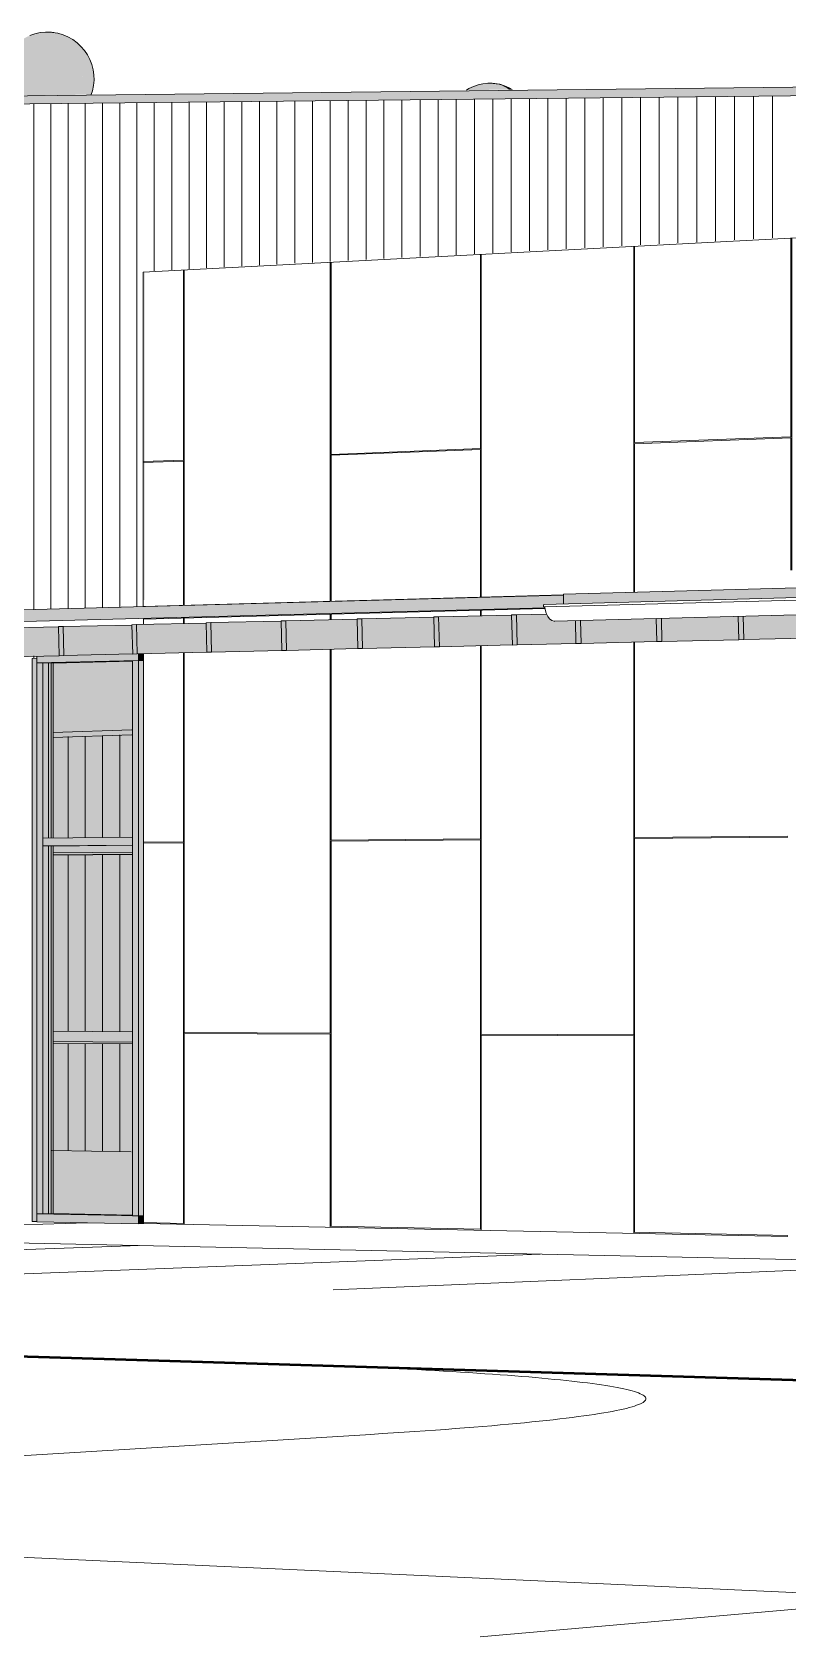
# Model space of a CAD drawing. Header units: inches. Extents: x 31213 to 31218, y -65 to 66.
# Drawn here: x 31213.6438 to 31213.7356, y 65.9182 to 66.1131 of the extents above; entities that cross this region are included whole.
import ezdxf

# ---------------------------------------------------------------- set-up
doc = ezdxf.new("R2010")
doc.units = ezdxf.units.IN
doc.header["$MEASUREMENT"] = 0
doc.linetypes.add('Center 1_4_', pattern=[0.53125, 0.25, -0.09375, 0.09375, -0.09375])
doc.linetypes.add('Hidden', pattern=[0.28125, 0.1875, -0.09375])
for name, color, linetype, lineweight in [('A-GENM', 13, 'Continuous', 9), ('A-GLAZ-CURT', 52, 'Continuous', 9), ('A-GLAZ-CWMG', 51, 'Continuous', 9), ('A-PROP-SBCK', 71, 'Hidden', 50), ('A-ROOF', 132, 'Continuous', 13), ('A-ROOF-OTLN', 132, 'Continuous', 9), ('A-WALL-PATT', 111, 'Continuous', 13), ('Conc', 7, 'Continuous', 9), ('EOP-PR', 4, 'Continuous', 9), ('L-SITE-WALL', 31, 'Continuous', 13), ('PAINT', 190, 'Continuous', 9), ('PROP', 3, 'Center 1_4_', 9), ('S-BEAM', 12, 'Continuous', 9)]:
    doc.layers.add(name, color=color, linetype=linetype, lineweight=lineweight)

# ---------------------------------------------------------------- blocks, each defined once
blk = doc.blocks.new('FP_6-Looking North East')
at = {"layer": 'A-WALL-PATT', "lineweight": 9}
for p, q in [((31213.70199, 66.08642), (31213.70199, 66.10501)), ((31213.70422, 66.08654), (31213.70422, 66.10504)), ((31213.70645, 66.08665), (31213.70645, 66.10506)), ((31213.70869, 66.08677), (31213.70869, 66.10509)), ((31213.71094, 66.08689), (31213.71094, 66.10511)), ((31213.71319, 66.08701), (31213.71319, 66.10513)), ((31213.71545, 66.08713), (31213.71545, 66.10516)), ((31213.71772, 66.08725), (31213.71772, 66.10518)), ((31213.71999, 66.08737), (31213.71999, 66.10521)), ((31213.72227, 66.08749), (31213.72227, 66.10523)), ((31213.72456, 66.08761), (31213.72456, 66.10526)), ((31213.72685, 66.08773), (31213.72685, 66.10528)), ((31213.72914, 66.08786), (31213.72914, 66.10531)), ((31213.73145, 66.08798), (31213.73145, 66.10533)), ((31213.73376, 66.0881), (31213.73376, 66.10536)), ((31213.64402, 66.04302), (31213.64402, 66.10438)), ((31213.64609, 66.04307), (31213.64609, 66.10441)), ((31213.64817, 66.04313), (31213.64817, 66.10443)), ((31213.65026, 66.04319), (31213.65026, 66.10445)), ((31213.65235, 66.04325), (31213.65235, 66.10447)), ((31213.65444, 66.0433), (31213.65444, 66.1045)), ((31213.65654, 66.04336), (31213.65654, 66.10452)), ((31213.65865, 66.08412), (31213.65865, 66.10454)), ((31213.66076, 66.08424), (31213.66076, 66.10456)), ((31213.66288, 66.08435), (31213.66288, 66.10459)), ((31213.665, 66.08446), (31213.665, 66.10461)), ((31213.66713, 66.08457), (31213.66713, 66.10463)), ((31213.66927, 66.08469), (31213.66927, 66.10466)), ((31213.67141, 66.0848), (31213.67141, 66.10468)), ((31213.67355, 66.08491), (31213.67355, 66.1047)), ((31213.67571, 66.08503), (31213.67571, 66.10473)), ((31213.67786, 66.08514), (31213.67786, 66.10475)), ((31213.68003, 66.08526), (31213.68003, 66.10477)), ((31213.6822, 66.08537), (31213.6822, 66.1048)), ((31213.68437, 66.08549), (31213.68437, 66.10482)), ((31213.68655, 66.0856), (31213.68655, 66.10485)), ((31213.68874, 66.08572), (31213.68874, 66.10487)), ((31213.69093, 66.08583), (31213.69093, 66.10489)), ((31213.69313, 66.08595), (31213.69313, 66.10492)), ((31213.69534, 66.08607), (31213.69534, 66.10494)), ((31213.69755, 66.08618), (31213.69755, 66.10496)), ((31213.69977, 66.0863), (31213.69977, 66.10499)), ((31213.64402, 66.03712), (31213.64402, 66.03735)), ((31213.64817, 66.01527), (31213.64817, 66.02753)), ((31213.65026, 66.01529), (31213.65026, 66.0276)), ((31213.65235, 66.01531), (31213.65235, 66.02767)), ((31213.65444, 66.01533), (31213.65444, 66.02774)), ((31213.64817, 65.99173), (31213.64817, 66.01317)), ((31213.65026, 65.99172), (31213.65026, 66.01319)), ((31213.65235, 65.9917), (31213.65235, 66.01321)), ((31213.65444, 65.99169), (31213.65444, 66.01322)), ((31213.64817, 65.97722), (31213.64817, 65.99025)), ((31213.65026, 65.97719), (31213.65026, 65.99024)), ((31213.65235, 65.97716), (31213.65235, 65.99022)), ((31213.65444, 65.97713), (31213.65444, 65.99021))]:
    blk.add_line(p, q, dxfattribs=at)
blk = doc.blocks.new('FP_9-Looking North East')
at = {"layer": 'A-WALL-PATT', "lineweight": 9}
for p, q in [((31213.83842, 66.04577), (31213.83842, 66.04657)), ((31213.83853, 66.04577), (31213.83853, 66.04657)), ((31213.81694, 66.04537), (31213.81694, 66.046)), ((31213.81705, 66.04537), (31213.81705, 66.04601)), ((31213.69826, 66.0422), (31213.69826, 66.04288)), ((31213.69836, 66.0422), (31213.69836, 66.04288)), ((31213.6622, 66.04126), (31213.6622, 66.04193)), ((31213.66229, 66.04127), (31213.66229, 66.04193)), ((31213.68003, 66.04173), (31213.68003, 66.0424)), ((31213.68012, 66.04173), (31213.68012, 66.0424)), ((31213.71691, 65.9913), (31213.71691, 66.03902)), ((31213.717, 66.01528), (31213.717, 66.03902)), ((31213.6622, 66.01477), (31213.6622, 66.03772)), ((31213.66229, 65.99159), (31213.66229, 66.03773)), ((31213.68003, 65.9915), (31213.68003, 66.03815)), ((31213.68012, 66.01494), (31213.68012, 66.03815)), ((31213.69826, 66.01511), (31213.69826, 66.03858)), ((31213.69836, 65.9914), (31213.69836, 66.03858)), ((31213.73563, 66.01545), (31213.717, 66.01528)), ((31213.6622, 66.01477), (31213.65733, 66.01473)), ((31213.6622, 66.01465), (31213.65733, 66.01461)), ((31213.6622, 65.96841), (31213.6622, 66.01465)), ((31213.69826, 66.01511), (31213.68012, 66.01494)), ((31213.69826, 66.01498), (31213.68012, 66.01482)), ((31213.68012, 65.96806), (31213.68012, 66.01482)), ((31213.69826, 65.9677), (31213.69826, 66.01498)), ((31213.73563, 66.01533), (31213.717, 66.01516)), ((31213.717, 65.96733), (31213.717, 66.01516)), ((31213.68003, 65.9915), (31213.66229, 65.99159)), ((31213.66229, 65.99147), (31213.68003, 65.99138)), ((31213.66229, 65.96829), (31213.66229, 65.99147)), ((31213.68003, 65.96794), (31213.68003, 65.99138)), ((31213.71691, 65.9913), (31213.69836, 65.9914)), ((31213.69836, 65.99128), (31213.71691, 65.99118)), ((31213.69836, 65.96757), (31213.69836, 65.99128)), ((31213.71691, 65.9672), (31213.71691, 65.99118)), ((31213.65733, 65.96851), (31213.6622, 65.96841)), ((31213.68012, 65.96806), (31213.69826, 65.9677)), ((31213.717, 65.96733), (31213.73563, 65.96696))]:
    blk.add_line(p, q, dxfattribs=at)
blk = doc.blocks.new('FP_21-Looking North East')
at = {"layer": 'A-WALL-PATT', "lineweight": 9}
for p, q in [((31213.83842, 66.05069), (31213.83842, 66.09351)), ((31213.83853, 66.0679), (31213.83853, 66.09351)), ((31213.81694, 66.06707), (31213.81694, 66.09237)), ((31213.81705, 66.05008), (31213.81705, 66.09238)), ((31213.7755, 66.06548), (31213.7755, 66.09018)), ((31213.77561, 66.04889), (31213.77561, 66.09019)), ((31213.79597, 66.04947), (31213.79597, 66.09126)), ((31213.79608, 66.06627), (31213.79608, 66.09127)), ((31213.73599, 66.06396), (31213.73599, 66.08809)), ((31213.73609, 66.04776), (31213.73609, 66.0881)), ((31213.75551, 66.04831), (31213.75551, 66.08912)), ((31213.75561, 66.06472), (31213.75561, 66.08913)), ((31213.69826, 66.06252), (31213.69826, 66.0861)), ((31213.69836, 66.04447), (31213.69836, 66.0861)), ((31213.71691, 66.04506), (31213.71691, 66.08708)), ((31213.717, 66.06324), (31213.717, 66.08709)), ((31213.6622, 66.06113), (31213.6622, 66.08419)), ((31213.66229, 66.04348), (31213.66229, 66.0842)), ((31213.68003, 66.04397), (31213.68003, 66.08513)), ((31213.68012, 66.06182), (31213.68012, 66.08514)), ((31213.84464, 66.06813), (31213.83853, 66.0679)), ((31213.83853, 66.06777), (31213.84464, 66.068)), ((31213.81694, 66.06707), (31213.79608, 66.06627)), ((31213.79608, 66.06614), (31213.81694, 66.06694)), ((31213.79608, 66.04948), (31213.79608, 66.06614)), ((31213.81694, 66.05007), (31213.81694, 66.06694)), ((31213.83853, 66.05069), (31213.83853, 66.06777)), ((31213.7755, 66.06548), (31213.75561, 66.06472)), ((31213.75561, 66.06459), (31213.7755, 66.06535)), ((31213.75561, 66.04832), (31213.75561, 66.06459)), ((31213.7755, 66.04889), (31213.7755, 66.06535)), ((31213.69826, 66.06252), (31213.68012, 66.06182)), ((31213.68012, 66.0617), (31213.69826, 66.06239)), ((31213.69826, 66.04446), (31213.69826, 66.06239)), ((31213.73599, 66.06396), (31213.717, 66.06324)), ((31213.717, 66.06311), (31213.73599, 66.06384)), ((31213.717, 66.04506), (31213.717, 66.06311)), ((31213.73599, 66.04775), (31213.73599, 66.06384)), ((31213.6622, 66.06113), (31213.65729, 66.06094)), ((31213.65729, 66.06082), (31213.6622, 66.06101)), ((31213.6622, 66.04348), (31213.6622, 66.06101)), ((31213.68012, 66.04397), (31213.68012, 66.0617))]:
    blk.add_line(p, q, dxfattribs=at)

msp = doc.modelspace()

# ---------------------------------------------------------------- hatches: boundary and pattern name
at = {"layer": 'A-GENM'}
h = msp.add_hatch(color=256, dxfattribs=at)
h.paths.add_polyline_path([(31213.64589, 66.11309), (31213.6459, 66.11307), (31213.64581, 66.11307)], flags=0)
h.paths.add_polyline_path([(31213.64054, 66.10539), (31213.64956, 66.10549), (31213.64967, 66.10581), (31213.64985, 66.10667), (31213.64993, 66.10755), (31213.6499, 66.10842), (31213.64978, 66.10928), (31213.64955, 66.11009), (31213.64922, 66.11083), (31213.64882, 66.11149), (31213.64833, 66.11206), (31213.64778, 66.11251), (31213.64718, 66.11284), (31213.64654, 66.11303), (31213.64661, 66.11299), (31213.64618, 66.11307), (31213.64543, 66.11309), (31213.64455, 66.11299), (31213.64408, 66.11288), (31213.64313, 66.11251), (31213.64243, 66.11209), (31213.64168, 66.11144), (31213.64109, 66.11074), (31213.64069, 66.11006), (31213.6404, 66.1094), (31213.64015, 66.10824), (31213.6401, 66.10719), (31213.64031, 66.10603), (31213.6404, 66.10578)], flags=0)
h = msp.add_hatch(color=256, dxfattribs=at)
h.paths.add_polyline_path([(31213.64654, 66.11303), (31213.64618, 66.11307), (31213.64627, 66.11305)], flags=0)
h.paths.add_polyline_path([(31213.64956, 66.10549), (31213.65099, 66.10551), (31213.65101, 66.10556), (31213.65129, 66.10675), (31213.65131, 66.10773), (31213.65123, 66.10845), (31213.65113, 66.10896), (31213.65085, 66.10972), (31213.65049, 66.11039), (31213.6498, 66.11129), (31213.64932, 66.11176), (31213.64876, 66.11217), (31213.64816, 66.11252), (31213.64783, 66.11267), (31213.64701, 66.11293), (31213.64668, 66.11299), (31213.64718, 66.11284), (31213.64778, 66.11251), (31213.64833, 66.11206), (31213.64882, 66.11149), (31213.64922, 66.11083), (31213.64955, 66.11009), (31213.64978, 66.10928), (31213.64991, 66.10818), (31213.64993, 66.10755), (31213.64985, 66.10667), (31213.64966, 66.10578)], flags=0)
h.paths.add_polyline_path([(31213.64783, 66.11267), (31213.6474, 66.11282), (31213.64687, 66.11297)], flags=0)
msp.add_hatch(color=256, dxfattribs=at).paths.add_polyline_path([(31213.69658, 66.10606), (31213.70172, 66.10612), (31213.70146, 66.10633), (31213.70087, 66.10664), (31213.70025, 66.10682), (31213.70002, 66.10686), (31213.69995, 66.10686), (31213.69946, 66.10688), (31213.69885, 66.10687), (31213.69835, 66.10678), (31213.69783, 66.10664), (31213.69688, 66.10625)], flags=0)
h = msp.add_hatch(color=256, dxfattribs=at)
h.paths.add_polyline_path([(31213.70025, 66.10682), (31213.69989, 66.10686), (31213.7, 66.10685)], flags=0)
h.paths.add_polyline_path([(31213.70172, 66.10612), (31213.70214, 66.10613), (31213.70145, 66.10648), (31213.70069, 66.10673), (31213.70025, 66.10682), (31213.70087, 66.10664), (31213.70146, 66.10633)], flags=0)
h.paths.add_polyline_path([(31213.70145, 66.10648), (31213.70104, 66.10663), (31213.70054, 66.10677)], flags=0)
at = {"layer": 'A-GLAZ-CURT', "transparency": 33554458}
for points in [[(31213.64581, 66.01523), (31213.65599, 66.01533), (31213.65599, 66.03671), (31213.64581, 66.03648), (31213.64581, 66.01533)], [(31213.65599, 65.96939), (31213.65599, 66.01435), (31213.64581, 66.01426), (31213.64581, 65.96958), (31213.64625, 65.96957)]]:
    msp.add_hatch(color=256, dxfattribs=at).paths.add_polyline_path(points, flags=0)
at = {"layer": 'A-GLAZ-CWMG'}
for points in [[(31213.64438, 65.96865), (31213.64438, 66.03705), (31213.6438, 66.03704), (31213.6438, 65.96866)], [(31213.64438, 66.03649), (31213.65672, 66.03677), (31213.65672, 66.03759), (31213.64438, 66.0373), (31213.64438, 66.03696)], [(31213.65733, 66.03675), (31213.65733, 66.03761), (31213.65672, 66.03759), (31213.65672, 66.03677)], [(31213.64438, 66.01474), (31213.64509, 66.01474), (31213.64509, 66.0365), (31213.64438, 66.03649), (31213.64438, 66.01685)], [(31213.64509, 66.01522), (31213.64581, 66.01523), (31213.64581, 66.03648), (31213.64509, 66.03649), (31213.64509, 66.01531)], [(31213.64581, 66.01523), (31213.64637, 66.01523), (31213.64637, 66.03646), (31213.64581, 66.03648), (31213.64581, 66.01531)], [(31213.65599, 66.01485), (31213.65672, 66.01485), (31213.65672, 66.03677), (31213.65599, 66.03676), (31213.65599, 66.01685)], [(31213.65733, 66.01484), (31213.65733, 66.03675), (31213.65672, 66.03677), (31213.65672, 66.01485), (31213.65699, 66.01485)], [(31213.64509, 65.96956), (31213.64509, 66.01474), (31213.64438, 66.01474), (31213.64438, 65.96957)], [(31213.64509, 66.01427), (31213.65599, 66.01437), (31213.65599, 66.01533), (31213.64509, 66.01522)], [(31213.64509, 65.96956), (31213.64581, 65.96958), (31213.64581, 66.01426), (31213.64509, 66.01425), (31213.64509, 65.96957)], [(31213.64581, 65.96958), (31213.64637, 65.9696), (31213.64637, 66.01425), (31213.64581, 66.01423), (31213.64581, 65.97848)], [(31213.65672, 65.96934), (31213.65672, 66.01485), (31213.65599, 66.01485), (31213.65599, 65.96935)], [(31213.65672, 65.96934), (31213.65733, 65.96935), (31213.65733, 66.01484), (31213.65672, 66.01485), (31213.65672, 65.97848)], [(31213.65672, 65.96838), (31213.65672, 65.96934), (31213.64438, 65.96957), (31213.64438, 65.96862), (31213.64606, 65.96859)], [(31213.65672, 65.96838), (31213.65733, 65.9684), (31213.65733, 65.96935), (31213.65672, 65.96934)]]:
    msp.add_hatch(color=256, dxfattribs=at).paths.add_polyline_path(points, flags=0)
at = {"layer": 'A-ROOF'}
for points in [[(31213.51675, 66.103), (31213.87045, 66.10684), (31213.87045, 66.10798), (31213.51675, 66.10391)], [(31213.70838, 66.04366), (31213.81286, 66.04643), (31213.81288, 66.04641), (31213.81294, 66.04639), (31213.81297, 66.04631), (31213.81301, 66.0461), (31213.81511, 66.04615), (31213.81511, 66.04774), (31213.70838, 66.04482), (31213.70838, 66.04383)], [(31213.24667, 66.03107), (31213.70612, 66.04319), (31213.70609, 66.04329), (31213.70597, 66.04331), (31213.70593, 66.04338), (31213.70593, 66.04352), (31213.70598, 66.0436), (31213.70607, 66.04361), (31213.70837, 66.04367), (31213.70835, 66.04471), (31213.24667, 66.03211)]]:
    msp.add_hatch(color=256, dxfattribs=at).paths.add_polyline_path(points, flags=0)
at = {"layer": 'L-SITE-WALL'}
msp.add_hatch(color=256, dxfattribs=at).paths.add_polyline_path([(31213.65737, 66.04414), (31213.65746, 66.04414), (31213.65746, 66.08393), (31213.65737, 66.08393), (31213.65737, 66.04504)], flags=0)
at = {"layer": 'S-BEAM'}
for points in [[(31213.63883, 66.03716), (31213.64709, 66.03736), (31213.64699, 66.04085), (31213.63873, 66.04068)], [(31213.6471, 66.03736), (31213.64765, 66.03737), (31213.64756, 66.04091), (31213.647, 66.0409), (31213.64701, 66.04083)], [(31213.64765, 66.03737), (31213.65601, 66.03758), (31213.65591, 66.04108), (31213.64756, 66.04091), (31213.64756, 66.04083)], [(31213.65602, 66.03757), (31213.65657, 66.03758), (31213.65648, 66.04114), (31213.65592, 66.04113), (31213.65593, 66.04083)], [(31213.65657, 66.03758), (31213.66502, 66.03779), (31213.66493, 66.04132), (31213.65648, 66.04114), (31213.65649, 66.04083)], [(31213.66503, 66.03778), (31213.6656, 66.0378), (31213.6655, 66.04138), (31213.66494, 66.04136), (31213.66495, 66.04083)], [(31213.6656, 66.0378), (31213.67414, 66.038), (31213.67405, 66.04155), (31213.6655, 66.04138), (31213.66551, 66.04083)], [(31213.67415, 66.038), (31213.67472, 66.03801), (31213.67463, 66.04161), (31213.67406, 66.0416), (31213.67408, 66.04083)], [(31213.67472, 66.03801), (31213.68337, 66.03822), (31213.68327, 66.04179), (31213.67463, 66.04161), (31213.67465, 66.04083)], [(31213.68338, 66.03822), (31213.68395, 66.03823), (31213.68386, 66.04185), (31213.68328, 66.04184), (31213.68331, 66.04083)], [(31213.68395, 66.03823), (31213.6927, 66.03844), (31213.6926, 66.04203), (31213.68386, 66.04185), (31213.68388, 66.04083)], [(31213.69271, 66.03844), (31213.69329, 66.03845), (31213.69319, 66.04209), (31213.69261, 66.04208), (31213.69264, 66.04083)], [(31213.69329, 66.03845), (31213.70214, 66.03867), (31213.70204, 66.04227), (31213.69319, 66.04209), (31213.69323, 66.04083)], [(31213.70215, 66.03866), (31213.70274, 66.03868), (31213.70264, 66.04234), (31213.70205, 66.04232), (31213.70209, 66.04082)], [(31213.70274, 66.03868), (31213.70987, 66.03885), (31213.70977, 66.04164), (31213.70723, 66.04158), (31213.70694, 66.04165), (31213.70666, 66.04185), (31213.70643, 66.04215), (31213.7063, 66.04241), (31213.70264, 66.04234), (31213.70268, 66.04082)], [(31213.70988, 66.03884), (31213.71049, 66.03885), (31213.71041, 66.04165), (31213.70981, 66.04164), (31213.70983, 66.04082)], [(31213.71049, 66.03885), (31213.7197, 66.03908), (31213.71961, 66.04189), (31213.71041, 66.04165), (31213.71043, 66.04082)], [(31213.71971, 66.03907), (31213.72033, 66.03909), (31213.72025, 66.0419), (31213.71964, 66.04189), (31213.71967, 66.04082)], [(31213.72033, 66.03909), (31213.72966, 66.03931), (31213.72956, 66.04214), (31213.72025, 66.0419), (31213.72028, 66.04082)], [(31213.72966, 66.03931), (31213.73028, 66.03932), (31213.73021, 66.04216), (31213.72959, 66.04214), (31213.72962, 66.04082)], [(31213.73028, 66.03932), (31213.73973, 66.03955), (31213.73963, 66.0424), (31213.73021, 66.04214), (31213.73025, 66.04082)], [(31213.6463, 66.0361), (31213.65592, 66.03635), (31213.65592, 66.0367), (31213.6463, 66.03646), (31213.6463, 66.03617)], [(31213.6463, 66.02843), (31213.65592, 66.02875), (31213.65592, 66.03635), (31213.6463, 66.0361), (31213.6463, 66.03229)], [(31213.6463, 66.02805), (31213.65592, 66.02838), (31213.65592, 66.02875), (31213.6463, 66.0284), (31213.6463, 66.02806)], [(31213.6463, 66.02744), (31213.65592, 66.02777), (31213.65592, 66.02834), (31213.6463, 66.02802)]]:
    msp.add_hatch(color=256, dxfattribs=at).paths.add_polyline_path(points, flags=0)
h = msp.add_hatch(color=256, dxfattribs=at)
h.paths.add_polyline_path([(31213.31833, 66.01063), (31213.3238, 66.01067), (31213.3238, 66.01134), (31213.31833, 66.01129)], flags=0)
h.paths.add_polyline_path([(31213.50497, 66.01222), (31213.51267, 66.01228), (31213.51267, 66.01304), (31213.50497, 66.01297)], flags=0)
h.paths.add_polyline_path([(31213.64637, 66.01342), (31213.65599, 66.0135), (31213.65599, 66.01434), (31213.64637, 66.01425)], flags=0)
h.paths.add_polyline_path([(31213.73765, 66.01419), (31213.74978, 66.0143), (31213.74978, 66.01518), (31213.73765, 66.01508)], flags=0)
h.paths.add_polyline_path([(31213.78179, 66.01457), (31213.79515, 66.01468), (31213.79515, 66.01559), (31213.78179, 66.01547)], flags=0)
h.paths.add_polyline_path([(31213.79719, 66.0147), (31213.81083, 66.01482), (31213.81083, 66.01574), (31213.79719, 66.01561)], flags=0)
h.paths.add_polyline_path([(31213.81287, 66.01483), (31213.82679, 66.01495), (31213.82679, 66.01588), (31213.81287, 66.01575)], flags=0)
h.paths.add_polyline_path([(31213.82883, 66.01497), (31213.84007, 66.01507), (31213.84007, 66.016), (31213.82883, 66.01589)], flags=0)
h = msp.add_hatch(color=256, dxfattribs=at)
h.paths.add_polyline_path([(31213.31833, 66.01044), (31213.3238, 66.01049), (31213.3238, 66.01067), (31213.31833, 66.01063)], flags=0)
h.paths.add_polyline_path([(31213.50497, 66.012), (31213.51267, 66.01207), (31213.51267, 66.01228), (31213.50497, 66.01222)], flags=0)
h.paths.add_polyline_path([(31213.64637, 66.01319), (31213.65599, 66.01327), (31213.65599, 66.0135), (31213.64637, 66.01342)], flags=0)
h.paths.add_polyline_path([(31213.73786, 66.01395), (31213.74978, 66.01405), (31213.74978, 66.0143), (31213.73769, 66.0142)], flags=0)
h.paths.add_polyline_path([(31213.78179, 66.01432), (31213.79515, 66.01445), (31213.79515, 66.01468), (31213.78179, 66.01457)], flags=0)
h.paths.add_polyline_path([(31213.79782, 66.01445), (31213.81083, 66.01456), (31213.81083, 66.01482), (31213.79766, 66.01471)], flags=0)
h.paths.add_polyline_path([(31213.81287, 66.01458), (31213.82679, 66.01469), (31213.82679, 66.01495), (31213.81287, 66.01483)], flags=0)
h.paths.add_polyline_path([(31213.82883, 66.01471), (31213.84023, 66.01481), (31213.84007, 66.01507), (31213.82883, 66.01497)], flags=0)
h = msp.add_hatch(color=256, dxfattribs=at)
h.paths.add_polyline_path([(31213.32035, 66.01042), (31213.3238, 66.01045), (31213.3238, 66.01048), (31213.32033, 66.01045)], flags=0)
h.paths.add_polyline_path([(31213.5068, 66.01198), (31213.51266, 66.01202), (31213.51266, 66.01206), (31213.50677, 66.01201)], flags=0)
h.paths.add_polyline_path([(31213.64636, 66.01314), (31213.65599, 66.01322), (31213.65599, 66.01326), (31213.64636, 66.01318)], flags=0)
h.paths.add_polyline_path([(31213.73904, 66.01391), (31213.74978, 66.014), (31213.74978, 66.01404), (31213.73902, 66.01395)], flags=0)
h.paths.add_polyline_path([(31213.78179, 66.01427), (31213.79515, 66.01438), (31213.79515, 66.01442), (31213.78179, 66.01431)], flags=0)
h.paths.add_polyline_path([(31213.79887, 66.01441), (31213.81083, 66.01451), (31213.81083, 66.01455), (31213.79885, 66.01445)], flags=0)
h.paths.add_polyline_path([(31213.81287, 66.01452), (31213.82679, 66.01464), (31213.82679, 66.01469), (31213.81287, 66.01457)], flags=0)
h.paths.add_polyline_path([(31213.82883, 66.01466), (31213.84217, 66.01477), (31213.84217, 66.01481), (31213.82883, 66.0147)], flags=0)
h = msp.add_hatch(color=256, dxfattribs=at)
h.paths.add_polyline_path([(31213.84007, 65.9906), (31213.84012, 65.9907), (31213.82883, 65.99073), (31213.82883, 65.99066), (31213.83839, 65.99061)], flags=0)
h.paths.add_polyline_path([(31213.82679, 65.99067), (31213.82679, 65.99077), (31213.81287, 65.99081), (31213.81287, 65.99074), (31213.82092, 65.9907)], flags=0)
h.paths.add_polyline_path([(31213.81083, 65.99075), (31213.81083, 65.99085), (31213.79762, 65.99089), (31213.79762, 65.99082), (31213.80344, 65.99079)], flags=0)
h.paths.add_polyline_path([(31213.79515, 65.99083), (31213.79515, 65.99093), (31213.78179, 65.99097), (31213.78179, 65.99091), (31213.7947, 65.99084)], flags=0)
h.paths.add_polyline_path([(31213.74978, 65.99108), (31213.74978, 65.99117), (31213.73764, 65.99121), (31213.73764, 65.99114), (31213.74225, 65.99112)], flags=0)
h.paths.add_polyline_path([(31213.65599, 65.99157), (31213.65599, 65.99166), (31213.64637, 65.99169), (31213.64637, 65.99162), (31213.65481, 65.99158)], flags=0)
h.paths.add_polyline_path([(31213.51267, 65.99233), (31213.51267, 65.99242), (31213.50497, 65.99243), (31213.50497, 65.99238), (31213.51042, 65.99235)], flags=0)
h.paths.add_polyline_path([(31213.3238, 65.99334), (31213.3238, 65.99341), (31213.31833, 65.99342), (31213.31833, 65.99337), (31213.32208, 65.99335)], flags=0)
h = msp.add_hatch(color=256, dxfattribs=at)
h.paths.add_polyline_path([(31213.84007, 65.98933), (31213.84007, 65.9906), (31213.82883, 65.99066), (31213.82883, 65.9894), (31213.83839, 65.98934)], flags=0)
h.paths.add_polyline_path([(31213.82679, 65.98941), (31213.82679, 65.99067), (31213.81287, 65.99074), (31213.81287, 65.9895), (31213.82092, 65.98945)], flags=0)
h.paths.add_polyline_path([(31213.81083, 65.98951), (31213.81083, 65.99075), (31213.79719, 65.99082), (31213.79719, 65.98959), (31213.80344, 65.98955)], flags=0)
h.paths.add_polyline_path([(31213.79515, 65.9896), (31213.79515, 65.99083), (31213.78179, 65.99091), (31213.78179, 65.98968), (31213.7947, 65.98961)], flags=0)
h.paths.add_polyline_path([(31213.74978, 65.98988), (31213.74978, 65.99108), (31213.73765, 65.99114), (31213.73765, 65.98995), (31213.74225, 65.98992)], flags=0)
h.paths.add_polyline_path([(31213.65599, 65.99044), (31213.65599, 65.99157), (31213.64637, 65.99162), (31213.64637, 65.9905), (31213.65481, 65.99045)], flags=0)
h.paths.add_polyline_path([(31213.51267, 65.99131), (31213.51267, 65.99233), (31213.50497, 65.99238), (31213.50497, 65.99135), (31213.51042, 65.99132)], flags=0)
h.paths.add_polyline_path([(31213.3238, 65.99244), (31213.3238, 65.99334), (31213.31833, 65.99337), (31213.31833, 65.99248), (31213.32208, 65.99245)], flags=0)
h = msp.add_hatch(color=256, dxfattribs=at)
h.paths.add_polyline_path([(31213.84023, 65.98908), (31213.84007, 65.98933), (31213.82883, 65.9894), (31213.82883, 65.98915), (31213.83839, 65.98909)], flags=0)
h.paths.add_polyline_path([(31213.82679, 65.98916), (31213.82679, 65.98941), (31213.81287, 65.9895), (31213.81287, 65.98925), (31213.82092, 65.9892)], flags=0)
h.paths.add_polyline_path([(31213.81083, 65.98926), (31213.81083, 65.98951), (31213.79766, 65.98959), (31213.79782, 65.98934), (31213.80344, 65.98931)], flags=0)
h.paths.add_polyline_path([(31213.79515, 65.98936), (31213.79515, 65.9896), (31213.78179, 65.98968), (31213.78179, 65.98944), (31213.7947, 65.98936)], flags=0)
h.paths.add_polyline_path([(31213.74978, 65.98964), (31213.74978, 65.98988), (31213.73769, 65.98995), (31213.73788, 65.98971), (31213.74225, 65.98968)], flags=0)
h.paths.add_polyline_path([(31213.65599, 65.99021), (31213.65599, 65.99044), (31213.64637, 65.9905), (31213.64637, 65.99027), (31213.65481, 65.99022)], flags=0)
h.paths.add_polyline_path([(31213.51267, 65.9911), (31213.51267, 65.99131), (31213.50497, 65.99135), (31213.50497, 65.99115), (31213.51042, 65.99111)], flags=0)
h.paths.add_polyline_path([(31213.3238, 65.99226), (31213.3238, 65.99244), (31213.31833, 65.99248), (31213.31833, 65.9923), (31213.32208, 65.99227)], flags=0)

# ---------------------------------------------------------------- linework, layer by layer
at = {"layer": 'A-GENM'}
for points in [[(31213.64354, 66.11269, 0), (31213.64415, 66.1129, 0), (31213.64478, 66.11304, 0), (31213.64543, 66.1131, 0), (31213.64559, 66.1131, 0), (31213.64575, 66.1131, 0), (31213.64588, 66.1131, 0), (31213.64596, 66.1131, 0), (31213.64609, 66.11309, 0), (31213.64617, 66.11308, 0), (31213.64629, 66.11307, 0), (31213.6463, 66.11307, 0)], [(31213.6463, 66.11307, 0), (31213.64646, 66.11305, 0), (31213.64662, 66.11302, 0), (31213.64694, 66.11296, 0), (31213.64757, 66.11277, 0), (31213.64816, 66.11252, 0), (31213.64873, 66.1122, 0), (31213.64926, 66.11181, 0), (31213.64974, 66.11137, 0), (31213.65016, 66.11088, 0), (31213.65053, 66.11035, 0), (31213.65083, 66.10977, 0), (31213.65106, 66.10917, 0), (31213.65123, 66.10854, 0), (31213.65132, 66.1079, 0), (31213.65134, 66.10725, 0), (31213.65128, 66.10661, 0), (31213.65115, 66.10598, 0), (31213.65099, 66.10551, 0)], [(31213.69657, 66.10606, 0), (31213.69686, 66.10624, 0), (31213.69741, 66.1065, 0), (31213.69799, 66.1067, 0), (31213.69858, 66.10683, 0), (31213.69919, 66.10689, 0), (31213.69934, 66.1069, 0), (31213.69942, 66.1069, 0), (31213.69949, 66.10689, 0), (31213.69961, 66.10689, 0), (31213.69968, 66.10689, 0), (31213.6998, 66.10688, 0), (31213.69988, 66.10687, 0), (31213.69999, 66.10686, 0), (31213.70002, 66.10686, 0)], [(31213.70002, 66.10686, 0), (31213.70017, 66.10684, 0), (31213.70032, 66.10682, 0), (31213.70062, 66.10676, 0), (31213.7012, 66.10658, 0), (31213.70176, 66.10634, 0), (31213.70214, 66.10613, 0)]]:
    msp.add_polyline3d(points, dxfattribs=at)
at = {"layer": 'A-GLAZ-CURT'}
for p, q in [((31213.65599, 66.03671), (31213.64581, 66.03648)), ((31213.64581, 66.03648), (31213.64581, 66.01523)), ((31213.64581, 66.03648), (31213.64613, 66.03647)), ((31213.64613, 66.03647), (31213.65599, 66.03669)), ((31213.64613, 66.01523), (31213.64613, 66.03647)), ((31213.65599, 66.01435), (31213.64581, 66.01426)), ((31213.64581, 66.01426), (31213.64581, 65.96958)), ((31213.64581, 66.01426), (31213.64613, 66.01425)), ((31213.64613, 66.01425), (31213.65599, 66.01434)), ((31213.64613, 65.96959), (31213.64613, 66.01425)), ((31213.64581, 65.96958), (31213.64613, 65.96959)), ((31213.64581, 65.96958), (31213.65599, 65.96939)), ((31213.65599, 65.9694), (31213.64613, 65.96959))]:
    msp.add_line(p, q, dxfattribs=at)
at = {"layer": 'A-GLAZ-CWMG'}
for p, q in [((31213.6438, 66.03704), (31213.64438, 66.03705)), ((31213.6438, 66.03704), (31213.6438, 65.96866)), ((31213.64438, 66.03649), (31213.64438, 66.0373)), ((31213.65672, 66.03759), (31213.65672, 66.03677)), ((31213.65672, 66.03677), (31213.64438, 66.03649)), ((31213.64438, 66.03649), (31213.64509, 66.0365)), ((31213.64438, 66.03649), (31213.64438, 66.01474)), ((31213.64509, 66.0365), (31213.64581, 66.03648)), ((31213.64509, 66.0365), (31213.64509, 66.01474)), ((31213.64581, 66.03648), (31213.64637, 66.03646)), ((31213.65599, 66.03668), (31213.64637, 66.03646)), ((31213.64637, 66.03646), (31213.64637, 66.01523)), ((31213.65599, 66.03676), (31213.65672, 66.03677)), ((31213.65599, 66.01485), (31213.65599, 66.03676)), ((31213.65672, 66.03677), (31213.65733, 66.03675)), ((31213.65672, 66.03677), (31213.65733, 66.03675)), ((31213.65672, 66.01485), (31213.65672, 66.03677)), ((31213.64438, 66.01474), (31213.64438, 65.96957)), ((31213.65599, 66.01533), (31213.64509, 66.01522)), ((31213.64509, 66.01427), (31213.64509, 66.01522)), ((31213.64509, 66.01474), (31213.64509, 65.96956)), ((31213.65599, 66.01437), (31213.64509, 66.01427)), ((31213.64581, 66.01426), (31213.64509, 66.01427)), ((31213.64637, 66.01425), (31213.64581, 66.01426)), ((31213.65599, 66.01434), (31213.64637, 66.01425)), ((31213.64637, 66.01426), (31213.64637, 65.9696)), ((31213.65599, 66.01533), (31213.65599, 66.01437)), ((31213.65599, 65.96935), (31213.65599, 66.01485)), ((31213.65672, 65.96934), (31213.65672, 66.01485)), ((31213.64438, 65.96865), (31213.6438, 65.96866)), ((31213.64438, 65.96862), (31213.64438, 65.96957)), ((31213.64438, 65.96957), (31213.65672, 65.96934)), ((31213.64509, 65.96956), (31213.64438, 65.96957)), ((31213.64438, 65.96862), (31213.65672, 65.96838)), ((31213.64581, 65.96958), (31213.64509, 65.96956)), ((31213.64637, 65.9696), (31213.64581, 65.96958)), ((31213.64637, 65.9696), (31213.65599, 65.96941)), ((31213.65672, 65.96934), (31213.65599, 65.96935)), ((31213.65733, 65.96935), (31213.65672, 65.96934)), ((31213.65733, 65.96935), (31213.65672, 65.96934)), ((31213.65672, 65.96934), (31213.65672, 65.96838)), ((31213.65672, 65.96838), (31213.65733, 65.9684))]:
    msp.add_line(p, q, dxfattribs=at)
at = {"layer": 'A-PROP-SBCK', "linetype": 'Continuous'}
msp.add_line((31213.98815, 65.94172), (31213.22668, 65.96484), dxfattribs=at)
at = {"layer": 'A-ROOF'}
for p, q in [((31213.51675, 66.10391), (31213.87045, 66.10798)), ((31213.87045, 66.10684), (31213.51675, 66.103)), ((31213.70838, 66.04482), (31213.81511, 66.04774)), ((31213.24667, 66.03211), (31213.70837, 66.04471)), ((31213.70838, 66.04366), (31213.70838, 66.04482)), ((31213.70612, 66.04319), (31213.24667, 66.03107))]:
    msp.add_line(p, q, dxfattribs=at)
at = {"layer": 'A-ROOF-OTLN'}
for p, q in [((31213.70602, 66.0436), (31213.8129, 66.04645)), ((31213.81291, 66.04611), (31213.70603, 66.04328)), ((31213.81409, 66.04428), (31213.7073, 66.04157))]:
    msp.add_line(p, q, dxfattribs=at)
for points in [[(31213.70604, 66.04328, 0), (31213.70602, 66.04328, 0), (31213.70599, 66.04329, 0), (31213.70597, 66.04331, 0), (31213.70595, 66.04334, 0), (31213.70594, 66.04338, 0), (31213.70593, 66.04342, 0), (31213.70593, 66.04346, 0), (31213.70593, 66.0435, 0), (31213.70595, 66.04353, 0), (31213.70596, 66.04356, 0), (31213.70598, 66.04358, 0), (31213.70601, 66.0436, 0), (31213.70603, 66.0436, 0)], [(31213.7073, 66.04157, 0), (31213.70724, 66.04157, 0), (31213.70695, 66.04165, 0), (31213.70668, 66.04184, 0), (31213.70644, 66.04214, 0), (31213.70626, 66.04252, 0), (31213.70615, 66.04297, 0), (31213.70611, 66.04328, 0)]]:
    msp.add_polyline3d(points, dxfattribs=at)
at = {"layer": 'Conc'}
for p, q in [((31213.8753, 65.96102), (31213.22581, 65.97504)), ((31213.62636, 65.96772), (31213.65053, 65.9685))]:
    msp.add_line(p, q, dxfattribs=at)
at = {"layer": 'EOP-PR'}
for p, q in [((31214.32062, 65.97315), (31213.69823, 65.91819)), ((31213.22667, 65.96493), (31213.66785, 65.95156)), ((31213.46951, 65.92968), (31213.68496, 65.94279))]:
    msp.add_line(p, q, dxfattribs=at)
msp.add_polyline3d([(31213.66785, 65.95156, 0), (31213.66924, 65.95152, 0), (31213.67062, 65.95147, 0), (31213.67199, 65.95143, 0), (31213.67334, 65.95138, 0), (31213.67467, 65.95134, 0), (31213.67599, 65.95129, 0), (31213.6773, 65.95124, 0), (31213.67859, 65.95119, 0), (31213.67986, 65.95114, 0), (31213.68111, 65.95109, 0), (31213.68235, 65.95104, 0), (31213.68357, 65.95099, 0), (31213.68478, 65.95093, 0), (31213.68597, 65.95088, 0), (31213.68714, 65.95082, 0), (31213.68829, 65.95077, 0), (31213.68943, 65.95071, 0), (31213.69054, 65.95065, 0), (31213.69164, 65.95059, 0), (31213.69272, 65.95053, 0), (31213.69378, 65.95047, 0), (31213.69482, 65.95041, 0), (31213.69585, 65.95035, 0), (31213.69685, 65.95029, 0), (31213.69783, 65.95022, 0), (31213.69879, 65.95016, 0), (31213.69974, 65.95009, 0), (31213.70066, 65.95003, 0), (31213.70156, 65.94996, 0), (31213.70244, 65.94989, 0), (31213.7033, 65.94983, 0), (31213.70414, 65.94976, 0), (31213.70495, 65.94969, 0), (31213.70574, 65.94962, 0), (31213.70652, 65.94955, 0), (31213.70727, 65.94947, 0), (31213.70799, 65.9494, 0), (31213.7087, 65.94933, 0), (31213.70938, 65.94925, 0), (31213.71004, 65.94918, 0), (31213.71067, 65.9491, 0), (31213.71128, 65.94903, 0), (31213.71187, 65.94895, 0), (31213.71243, 65.94887, 0), (31213.71297, 65.9488, 0), (31213.71349, 65.94872, 0), (31213.71398, 65.94864, 0), (31213.71444, 65.94856, 0), (31213.71489, 65.94848, 0), (31213.7153, 65.9484, 0), (31213.71569, 65.94832, 0), (31213.71605, 65.94823, 0), (31213.71639, 65.94815, 0), (31213.71671, 65.94807, 0), (31213.71699, 65.94798, 0), (31213.71725, 65.9479, 0), (31213.71749, 65.94782, 0), (31213.71769, 65.94773, 0), (31213.71787, 65.94765, 0), (31213.71803, 65.94756, 0), (31213.71815, 65.94747, 0), (31213.71825, 65.94739, 0), (31213.71832, 65.9473, 0), (31213.71837, 65.94721, 0), (31213.71838, 65.94712, 0), (31213.71837, 65.94703, 0), (31213.71833, 65.94695, 0), (31213.71826, 65.94686, 0), (31213.71816, 65.94677, 0), (31213.71804, 65.94668, 0), (31213.71789, 65.94659, 0), (31213.7177, 65.9465, 0), (31213.71749, 65.94641, 0), (31213.71725, 65.94632, 0), (31213.71698, 65.94623, 0), (31213.71669, 65.94613, 0), (31213.71636, 65.94604, 0), (31213.716, 65.94595, 0), (31213.71562, 65.94586, 0), (31213.7152, 65.94577, 0), (31213.71476, 65.94568, 0), (31213.71428, 65.94558, 0), (31213.71378, 65.94549, 0), (31213.71325, 65.9454, 0), (31213.71268, 65.94531, 0), (31213.71209, 65.94522, 0), (31213.71147, 65.94512, 0), (31213.71082, 65.94503, 0), (31213.71013, 65.94494, 0), (31213.70942, 65.94485, 0), (31213.70868, 65.94475, 0), (31213.70791, 65.94466, 0), (31213.70711, 65.94457, 0), (31213.70628, 65.94448, 0), (31213.70542, 65.94439, 0), (31213.70453, 65.9443, 0), (31213.70361, 65.94421, 0), (31213.70266, 65.94411, 0), (31213.70168, 65.94402, 0), (31213.70068, 65.94393, 0), (31213.69964, 65.94384, 0), (31213.69857, 65.94375, 0), (31213.69748, 65.94366, 0), (31213.69635, 65.94357, 0), (31213.6952, 65.94349, 0), (31213.69402, 65.9434, 0), (31213.69281, 65.94331, 0), (31213.69157, 65.94322, 0), (31213.6903, 65.94313, 0), (31213.68901, 65.94305, 0), (31213.68769, 65.94296, 0), (31213.68633, 65.94288, 0), (31213.68496, 65.94279, 0)], dxfattribs=at)
at = {"layer": 'L-SITE-WALL'}
for p, q in [((31213.84464, 66.09383), (31213.65729, 66.08393)), ((31213.65729, 66.08393), (31213.65729, 66.04334)), ((31213.65729, 66.04334), (31213.70836, 66.04474)), ((31213.65737, 66.04334), (31213.65729, 66.04334)), ((31213.70612, 66.04309), (31213.65733, 66.0418)), ((31213.65733, 66.0418), (31213.65733, 66.04117)), ((31213.65733, 66.03761), (31213.65733, 65.96839)), ((31213.64618, 65.97725), (31213.65582, 65.97711)), ((31213.65733, 65.96839), (31213.73563, 65.96683))]:
    msp.add_line(p, q, dxfattribs=at)
at = {"layer": 'PAINT'}
for p, q in [((31213.57657, 65.96289), (31213.65685, 65.96573)), ((31213.62674, 65.96166), (31213.70553, 65.96468)), ((31213.68036, 65.96034), (31213.75728, 65.96357))]:
    msp.add_line(p, q, dxfattribs=at)
at = {"layer": 'PROP', "linetype": 'Continuous'}
msp.add_line((31213.89255, 65.91642), (31213.22821, 65.94687), dxfattribs=at)
at = {"layer": 'S-BEAM'}
for p, q in [((31213.63873, 66.04068), (31213.647, 66.04085)), ((31213.64756, 66.04091), (31213.647, 66.0409)), ((31213.647, 66.0409), (31213.6471, 66.03736)), ((31213.64756, 66.04091), (31213.65591, 66.04108)), ((31213.64765, 66.03737), (31213.64756, 66.04091)), ((31213.65648, 66.04114), (31213.65592, 66.04113)), ((31213.65592, 66.04113), (31213.65602, 66.03757)), ((31213.65648, 66.04114), (31213.66493, 66.04132)), ((31213.65657, 66.03758), (31213.65648, 66.04114)), ((31213.6655, 66.04138), (31213.66494, 66.04136)), ((31213.66494, 66.04136), (31213.66503, 66.03778)), ((31213.6655, 66.04138), (31213.67405, 66.04155)), ((31213.6656, 66.0378), (31213.6655, 66.04138)), ((31213.67463, 66.04161), (31213.67406, 66.0416)), ((31213.67406, 66.0416), (31213.67415, 66.038)), ((31213.67463, 66.04161), (31213.68327, 66.04179)), ((31213.67472, 66.03801), (31213.67463, 66.04161)), ((31213.68386, 66.04185), (31213.68328, 66.04184)), ((31213.68328, 66.04184), (31213.68338, 66.03822)), ((31213.68386, 66.04185), (31213.6926, 66.04203)), ((31213.68395, 66.03823), (31213.68386, 66.04185)), ((31213.69319, 66.04209), (31213.69261, 66.04208)), ((31213.69261, 66.04208), (31213.69271, 66.03844)), ((31213.69319, 66.04209), (31213.70204, 66.04227)), ((31213.69329, 66.03845), (31213.69319, 66.04209)), ((31213.70264, 66.04234), (31213.70205, 66.04232)), ((31213.70205, 66.04232), (31213.70215, 66.03866)), ((31213.70264, 66.04234), (31213.7063, 66.04241)), ((31213.70274, 66.03868), (31213.70264, 66.04234)), ((31213.70981, 66.04164), (31213.70988, 66.03884)), ((31213.71049, 66.03885), (31213.71041, 66.04165)), ((31213.71964, 66.04189), (31213.71971, 66.03907)), ((31213.72033, 66.03909), (31213.72025, 66.0419)), ((31213.72959, 66.04214), (31213.72966, 66.03931)), ((31213.73028, 66.03932), (31213.73021, 66.04216)), ((31213.70987, 66.03885), (31213.70274, 66.03868)), ((31213.70988, 66.03884), (31213.71049, 66.03885)), ((31213.7197, 66.03908), (31213.71049, 66.03885)), ((31213.71971, 66.03907), (31213.72033, 66.03909)), ((31213.72966, 66.03931), (31213.72033, 66.03909)), ((31213.72966, 66.03931), (31213.73028, 66.03932)), ((31213.73973, 66.03955), (31213.73028, 66.03932)), ((31213.64709, 66.03736), (31213.63883, 66.03716)), ((31213.6471, 66.03736), (31213.64765, 66.03737)), ((31213.65601, 66.03758), (31213.64765, 66.03737)), ((31213.65602, 66.03757), (31213.65657, 66.03758)), ((31213.66502, 66.03779), (31213.65657, 66.03758)), ((31213.66503, 66.03778), (31213.6656, 66.0378)), ((31213.67414, 66.038), (31213.6656, 66.0378)), ((31213.67415, 66.038), (31213.67472, 66.03801)), ((31213.68337, 66.03822), (31213.67472, 66.03801)), ((31213.68338, 66.03822), (31213.68395, 66.03823)), ((31213.6927, 66.03844), (31213.68395, 66.03823)), ((31213.69271, 66.03844), (31213.69329, 66.03845)), ((31213.70214, 66.03867), (31213.69329, 66.03845)), ((31213.70215, 66.03866), (31213.70274, 66.03868)), ((31213.6463, 66.02802), (31213.65592, 66.02834)), ((31213.6463, 66.02744), (31213.65592, 66.02777)), ((31213.64637, 66.01342), (31213.65599, 66.0135)), ((31213.64636, 66.01318), (31213.65599, 66.01326)), ((31213.64636, 66.01314), (31213.65599, 66.01322)), ((31213.64637, 66.01319), (31213.65599, 66.01327)), ((31213.64636, 65.99175), (31213.65599, 65.9917)), ((31213.64637, 65.9905), (31213.65599, 65.99044)), ((31213.64637, 65.99027), (31213.65599, 65.99021))]:
    msp.add_line(p, q, dxfattribs=at)

# ---------------------------------------------------------------- block references
at = {"layer": 'L-SITE-WALL', "lineweight": 9}
for name in ['FP_6-Looking North East', 'FP_21-Looking North East', 'FP_9-Looking North East']:
    msp.add_blockref(name, (0, 0), dxfattribs=at)

doc.saveas('drawing.dxf')
